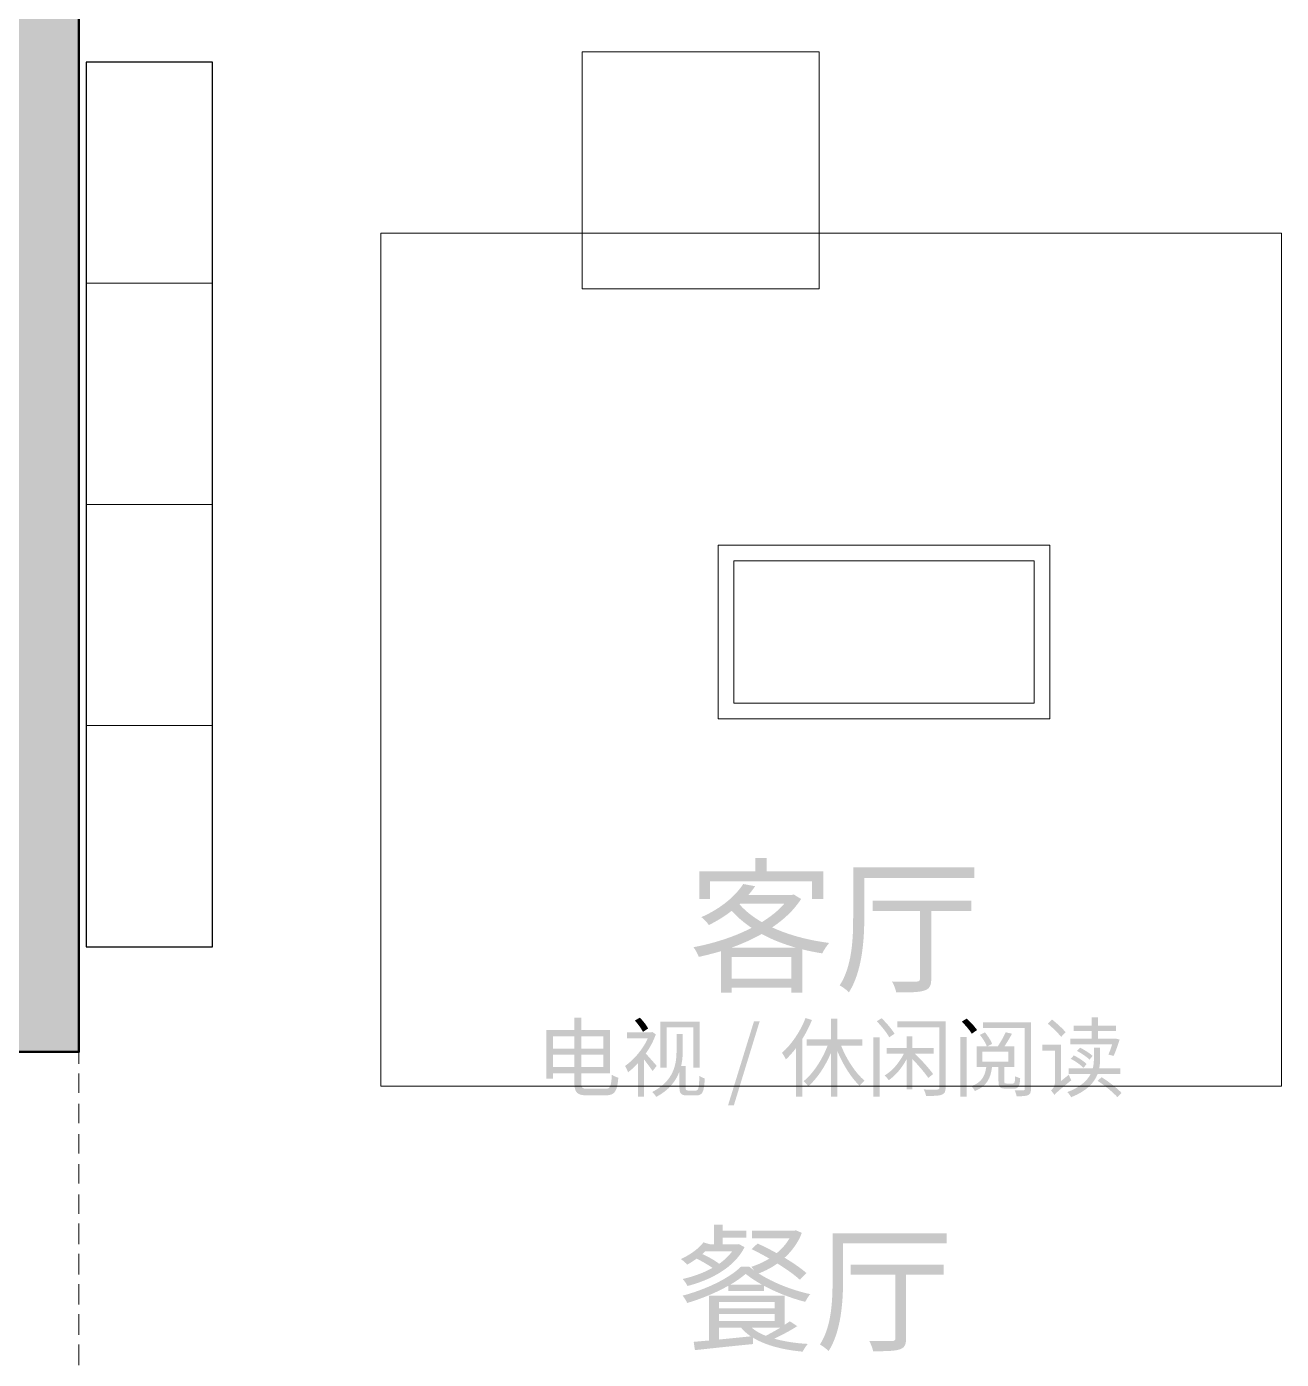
# Model space of a CAD drawing. Header units: millimetres. Extents: x -4600 to 229000, y -4300 to 19460.
# Drawn here: x 49007 to 52978, y 6857 to 11075 of the extents above; entities that cross this region are included whole.
import ezdxf

# ---------------------------------------------------------------- set-up
doc = ezdxf.new("R2010")
doc.units = ezdxf.units.MM
doc.header["$LTSCALE"] = 100
for name, color, linetype, lineweight in [('A-CABINET', 32, 'Continuous', 25), ('A-EX-BEAM', 8, 'Continuous', 13), ('A-EX-SERVICE', 6, 'Continuous', 13), ('A-EX-STRUCT', 7, 'Continuous', 50), ('A-EX-WALL', 7, 'Continuous', 35), ('A-FURN', 7, 'Continuous', 18), ('A-RUG', 8, 'Continuous', 9), ('A-TEXT', 7, 'Continuous', 18), ('R2-DETAIL', 7, 'Continuous', 13)]:
    doc.layers.add(name, color=color, linetype=linetype, lineweight=lineweight)

# ---------------------------------------------------------------- blocks, each defined once
blk = doc.blocks.new('SOURCE_PROPOSED')
at = {"layer": 'A-EX-STRUCT'}
blk.add_hatch(color=256, dxfattribs=at).paths.add_polyline_path([(8931.4, 9870), (10418.5, 9870), (10418.5, 9630), (9172.2, 9630), (9172.2, 6030), (8931.4, 6030)])
at = {"layer": 'A-EX-BEAM'}
for p, q in [((9172.2, 6030), (9172.2, 5991.7)), ((9172.2, 5961.1), (9172.2, 5899.9)), ((9172.2, 5865.5), (9172.2, 5804.2)), ((9172.2, 5769.8), (9172.2, 5708.6)), ((9172.2, 5674.1), (9172.2, 5612.9)), ((9172.2, 5578.4), (9172.2, 5517.2)), ((9172.2, 5486.6), (9172.2, 5421.6)), ((9172.2, 5390.9), (9172.2, 5325.9)), ((9172.2, 5295.3), (9172.2, 5230.2)), ((9172.2, 5199.6), (9172.2, 5134.5)), ((9172.2, 5103.9), (9172.2, 5038.9))]:
    blk.add_line(p, q, dxfattribs=at)
at = {"layer": 'A-EX-SERVICE'}
for p, q in [((9172.2, 6030), (9172.2, 5991.7)), ((9172.2, 5961.1), (9172.2, 5899.9)), ((9172.2, 5865.5), (9172.2, 5804.2)), ((9172.2, 5769.8), (9172.2, 5708.6)), ((9172.2, 5674.1), (9172.2, 5612.9)), ((9172.2, 5578.4), (9172.2, 5517.2)), ((9172.2, 5486.6), (9172.2, 5421.6)), ((9172.2, 5390.9), (9172.2, 5325.9)), ((9172.2, 5295.3), (9172.2, 5230.2)), ((9172.2, 5199.6), (9172.2, 5134.5)), ((9172.2, 5103.9), (9172.2, 5038.9))]:
    blk.add_line(p, q, dxfattribs=at)
at = {"layer": 'A-EX-STRUCT'}
blk.add_lwpolyline([(8931.4, 9870), (10418.5, 9870), (10418.5, 9630), (9172.2, 9630), (9172.2, 6030), (8931.4, 6030)], close=True, dxfattribs=at)
at = {"layer": 'A-EX-WALL'}
for p, q in [((9172.2, 9630), (9172.2, 6030)), ((9172.2, 6030), (8350.3, 6030))]:
    blk.add_line(p, q, dxfattribs=at)
blk = doc.blocks.new('FURNITURE_DESIGN')
at = {"layer": 'A-TEXT'}
for points in [[(11136.1, 6601.1), (11136.1, 6513.8), (11170, 6513.8), (11170, 6569.5), (11492.8, 6569.5), (11492.8, 6513.8), (11528.5, 6513.8), (11528.5, 6601.1), (11349, 6601.1), (11349, 6643.3), (11313.3, 6643.3), (11313.3, 6601.1), (11136.1, 6601.1)], [(11226.7, 5860.8), (11245, 5860.8), (11326.6, 6126.2), (11308.6, 6126.2), (11226.7, 5860.8)], [(11686.8, 6076.3), (11686.8, 5888), (11706.4, 5888), (11706.4, 6076.3), (11686.8, 6076.3)], [(11962.4, 6077.4), (11962.4, 5887.8), (11982.3, 5887.8), (11982.3, 6077.4), (11962.4, 6077.4)]]:
    blk.add_hatch(color=256, dxfattribs=at).paths.add_polyline_path(points)
h = blk.add_hatch(color=256, dxfattribs=at)
edge = h.paths.add_edge_path()
edge.add_line((11622.7, 6614.5), (11622.7, 6456.3))
edge.add_spline(control_points=[(11622.7, 6456.3), (11622.7, 6389.5), (11619.9, 6301.9), (11580, 6240.2)], knot_values=[0, 0, 0, 0, 1, 1, 1, 1], degree=3, periodic=0)
edge.add_spline(control_points=[(11580, 6240.2), (11588.3, 6236.5), (11603.2, 6224.9), (11609.2, 6218.4)], knot_values=[0, 0, 0, 0, 1, 1, 1, 1], degree=3, periodic=0)
edge.add_spline(control_points=[(11609.2, 6218.4), (11651.4, 6284.2), (11657.9, 6384.4), (11657.9, 6456.3)], knot_values=[0, 0, 0, 0, 1, 1, 1, 1], degree=3, periodic=0)
edge.add_line((11657.9, 6456.3), (11657.9, 6580.6))
edge.add_line((11657.9, 6580.6), (12006.3, 6580.6))
edge.add_line((12006.3, 6580.6), (12006.3, 6614.5))
edge.add_line((12006.3, 6614.5), (11622.7, 6614.5))
edge = h.paths.add_edge_path(flags=0)
edge.add_line((11683.9, 6508.7), (11683.9, 6475.3))
edge.add_line((11683.9, 6475.3), (11834.2, 6475.3))
edge.add_line((11834.2, 6475.3), (11834.2, 6262.9))
edge.add_spline(control_points=[(11834.2, 6262.9), (11834.2, 6254.6), (11831.4, 6252.7), (11822.1, 6252.2), (11812.8, 6251.8), (11779.9, 6251.8), (11746.1, 6252.7)], knot_values=[0, 0, 0, 0, 1, 1, 1, 2, 2, 2, 2], degree=3, periodic=0)
edge.add_spline(control_points=[(11746.1, 6252.7), (11751.2, 6243), (11757.2, 6228.1), (11759, 6217.9)], knot_values=[0, 0, 0, 0, 1, 1, 1, 1], degree=3, periodic=0)
edge.add_spline(control_points=[(11759, 6217.9), (11802.6, 6217.9), (11830.9, 6218.4), (11847.6, 6223.9)], knot_values=[0, 0, 0, 0, 1, 1, 1, 1], degree=3, periodic=0)
edge.add_spline(control_points=[(11847.6, 6223.9), (11864.8, 6229), (11869.9, 6239.7), (11869.9, 6262.4)], knot_values=[0, 0, 0, 0, 1, 1, 1, 1], degree=3, periodic=0)
edge.add_line((11869.9, 6262.4), (11869.9, 6475.3))
edge.add_line((11869.9, 6475.3), (11996.5, 6475.3))
edge.add_line((11996.5, 6475.3), (11996.5, 6508.7))
edge.add_line((11996.5, 6508.7), (11683.9, 6508.7))
h = blk.add_hatch(color=256, dxfattribs=at)
edge = h.paths.add_edge_path()
edge.add_spline(control_points=[(11274.8, 6561.2), (11251.6, 6525.4), (11206.6, 6484.6), (11142.1, 6456.3)], knot_values=[0, 0, 0, 0, 1, 1, 1, 1], degree=3, periodic=0)
edge.add_spline(control_points=[(11142.1, 6456.3), (11150, 6450.8), (11160.7, 6439.2), (11165.8, 6431.3)], knot_values=[0, 0, 0, 0, 1, 1, 1, 1], degree=3, periodic=0)
edge.add_spline(control_points=[(11165.8, 6431.3), (11193.1, 6444.7), (11217.3, 6460), (11238.1, 6476.3)], knot_values=[0, 0, 0, 0, 1, 1, 1, 1], degree=3, periodic=0)
edge.add_spline(control_points=[(11238.1, 6476.3), (11256.2, 6456.3), (11277.6, 6438.2), (11301.2, 6422.5)], knot_values=[0, 0, 0, 0, 1, 1, 1, 1], degree=3, periodic=0)
edge.add_spline(control_points=[(11301.2, 6422.5), (11245.1, 6393.2), (11179.2, 6372.8), (11117.1, 6361.2)], knot_values=[0, 0, 0, 0, 1, 1, 1, 1], degree=3, periodic=0)
edge.add_spline(control_points=[(11117.1, 6361.2), (11123.1, 6353.8), (11131, 6339.4), (11134.2, 6330.6)], knot_values=[0, 0, 0, 0, 1, 1, 1, 1], degree=3, periodic=0)
edge.add_spline(control_points=[(11134.2, 6330.6), (11157.4, 6335.7), (11181.1, 6341.8), (11204.7, 6348.7)], knot_values=[0, 0, 0, 0, 1, 1, 1, 1], degree=3, periodic=0)
edge.add_line((11204.7, 6348.7), (11204.7, 6217))
edge.add_line((11204.7, 6217), (11238.6, 6217))
edge.add_line((11238.6, 6217), (11238.6, 6232.8))
edge.add_line((11238.6, 6232.8), (11426.9, 6232.8))
edge.add_line((11426.9, 6232.8), (11426.9, 6217.5))
edge.add_line((11426.9, 6217.5), (11462.2, 6217.5))
edge.add_line((11462.2, 6217.5), (11462.2, 6354.3))
edge.add_spline(control_points=[(11462.2, 6354.3), (11482.6, 6349.2), (11503.5, 6345), (11524.8, 6341.8)], knot_values=[0, 0, 0, 0, 1, 1, 1, 1], degree=3, periodic=0)
edge.add_spline(control_points=[(11524.8, 6341.8), (11529.9, 6351.5), (11539.2, 6366.8), (11547.1, 6374.7)], knot_values=[0, 0, 0, 0, 1, 1, 1, 1], degree=3, periodic=0)
edge.add_spline(control_points=[(11547.1, 6374.7), (11481.2, 6383), (11418.6, 6399.7), (11366.2, 6423.9)], knot_values=[0, 0, 0, 0, 1, 1, 1, 1], degree=3, periodic=0)
edge.add_spline(control_points=[(11366.2, 6423.9), (11403.7, 6448.9), (11435.7, 6479.1), (11458, 6513.8)], knot_values=[0, 0, 0, 0, 1, 1, 1, 1], degree=3, periodic=0)
edge.add_line((11458, 6513.8), (11434.3, 6528.2))
edge.add_line((11434.3, 6528.2), (11428.3, 6526.4))
edge.add_line((11428.3, 6526.4), (11291, 6526.4))
edge.add_spline(control_points=[(11291, 6526.4), (11298.9, 6535.6), (11305.9, 6544.9), (11312.4, 6554.2)], knot_values=[0, 0, 0, 0, 1, 1, 1, 1], degree=3, periodic=0)
edge.add_line((11312.4, 6554.2), (11274.8, 6561.2))
h.paths.add_polyline_path([(11238.6, 6262), (11238.6, 6330.2), (11426.9, 6330.2), (11426.9, 6262), (11238.6, 6262)], flags=0)
edge = h.paths.add_edge_path(flags=0)
edge.add_spline(control_points=[(11333.2, 6403), (11366.2, 6384.9), (11403.3, 6370.5), (11442.7, 6359.4)], knot_values=[0, 0, 0, 0, 1, 1, 1, 1], degree=3, periodic=0)
edge.add_line((11442.7, 6359.4), (11236.3, 6359.4))
edge.add_spline(control_points=[(11236.3, 6359.4), (11270.1, 6371.4), (11302.6, 6385.8), (11333.2, 6403)], knot_values=[0, 0, 0, 0, 1, 1, 1, 1], degree=3, periodic=0)
edge = h.paths.add_edge_path(flags=0)
edge.add_line((11264.6, 6499), (11404.7, 6499))
edge.add_spline(control_points=[(11404.7, 6499), (11386.1, 6477.2), (11361.5, 6457.7), (11333.7, 6440.6)], knot_values=[0, 0, 0, 0, 1, 1, 1, 1], degree=3, periodic=0)
edge.add_spline(control_points=[(11333.7, 6440.6), (11305.4, 6456.8), (11281.3, 6475.8), (11262.7, 6497.2)], knot_values=[0, 0, 0, 0, 1, 1, 1, 1], degree=3, periodic=0)
edge.add_line((11262.7, 6497.2), (11264.6, 6499))
h = blk.add_hatch(color=256, dxfattribs=at)
edge = h.paths.add_edge_path()
edge.add_line((10651.3, 6099.2), (10651.3, 5944.8))
edge.add_line((10651.3, 5944.8), (10672.6, 5944.8))
edge.add_line((10672.6, 5944.8), (10672.6, 5961.7))
edge.add_line((10672.6, 5961.7), (10740.3, 5961.7))
edge.add_line((10740.3, 5961.7), (10740.3, 5932.8))
edge.add_spline(control_points=[(10740.3, 5932.8), (10740.3, 5900.9), (10749.3, 5892.4), (10779.8, 5892.4), (10786.6, 5892.4), (10832.7, 5892.4), (10840.1, 5892.4), (10869.3, 5892.4), (10875.9, 5906.9), (10879.4, 5948.3)], knot_values=[0, 0, 0, 0, 1, 1, 1, 2, 2, 2, 3, 3, 3, 3], degree=3, periodic=0)
edge.add_spline(control_points=[(10879.4, 5948.3), (10873.1, 5950), (10864.4, 5953.8), (10858.9, 5957.6)], knot_values=[0, 0, 0, 0, 1, 1, 1, 1], degree=3, periodic=0)
edge.add_spline(control_points=[(10858.9, 5957.6), (10857, 5922.1), (10854.3, 5913.1), (10839, 5913.1), (10829.2, 5913.1), (10789.4, 5913.1), (10781.2, 5913.1), (10764.8, 5913.1), (10761.8, 5916.4), (10761.8, 5932.2)], knot_values=[0, 0, 0, 0, 1, 1, 1, 2, 2, 2, 3, 3, 3, 3], degree=3, periodic=0)
edge.add_line((10761.8, 5932.2), (10761.8, 5961.7))
edge.add_line((10761.8, 5961.7), (10852.9, 5961.7))
edge.add_line((10852.9, 5961.7), (10852.9, 6099.2))
edge.add_line((10852.9, 6099.2), (10761.8, 6099.2))
edge.add_line((10761.8, 6099.2), (10761.8, 6138.2))
edge.add_line((10761.8, 6138.2), (10740.3, 6138.2))
edge.add_line((10740.3, 6138.2), (10740.3, 6099.2))
edge.add_line((10740.3, 6099.2), (10651.3, 6099.2))
h.paths.add_polyline_path([(10761.8, 6020.9), (10831.9, 6020.9), (10831.9, 5981.6), (10761.8, 5981.6), (10761.8, 6020.9)], flags=0)
h.paths.add_polyline_path([(10761.8, 6040), (10761.8, 6079), (10831.9, 6079), (10831.9, 6040), (10761.8, 6040)], flags=0)
h.paths.add_polyline_path([(10740.3, 6020.9), (10740.3, 5981.6), (10672.6, 5981.6), (10672.6, 6020.9), (10740.3, 6020.9)], flags=0)
h.paths.add_polyline_path([(10740.3, 6040), (10672.6, 6040), (10672.6, 6079), (10740.3, 6079), (10740.3, 6040)], flags=0)
h = blk.add_hatch(color=256, dxfattribs=at)
edge = h.paths.add_edge_path()
edge.add_spline(control_points=[(10931.8, 6129), (10941.6, 6118.3), (10952.3, 6103.3), (10957.2, 6093.2)], knot_values=[0, 0, 0, 0, 1, 1, 1, 1], degree=3, periodic=0)
edge.add_line((10957.2, 6093.2), (10973.8, 6104.1))
edge.add_spline(control_points=[(10973.8, 6104.1), (10968.9, 6113.7), (10958, 6127.9), (10947.3, 6138.2)], knot_values=[0, 0, 0, 0, 1, 1, 1, 1], degree=3, periodic=0)
edge.add_line((10947.3, 6138.2), (10931.8, 6129))
h = blk.add_hatch(color=256, dxfattribs=at)
edge = h.paths.add_edge_path()
edge.add_line((11063.6, 6086.7), (11063.6, 6033.5))
edge.add_spline(control_points=[(11063.6, 6033.5), (11063.6, 5990.6), (11055.4, 5938.5), (10986.4, 5902.8)], knot_values=[0, 0, 0, 0, 1, 1, 1, 1], degree=3, periodic=0)
edge.add_spline(control_points=[(10986.4, 5902.8), (10990.5, 5899.5), (10997, 5891.9), (10999.5, 5887.5)], knot_values=[0, 0, 0, 0, 1, 1, 1, 1], degree=3, periodic=0)
edge.add_spline(control_points=[(10999.5, 5887.5), (11040.4, 5909), (11061.9, 5938.2), (11072.9, 5968)], knot_values=[0, 0, 0, 0, 1, 1, 1, 1], degree=3, periodic=0)
edge.add_line((11072.9, 5968), (11072.9, 5915))
edge.add_spline(control_points=[(11072.9, 5915), (11072.9, 5896.8), (11080.2, 5891.9), (11098.8, 5891.9)], knot_values=[0, 0, 0, 0, 1, 1, 1, 1], degree=3, periodic=0)
edge.add_line((11098.8, 5891.9), (11123.6, 5891.9))
edge.add_spline(control_points=[(11123.6, 5891.9), (11147.3, 5891.9), (11150.3, 5903), (11153.1, 5945.9)], knot_values=[0, 0, 0, 0, 1, 1, 1, 1], degree=3, periodic=0)
edge.add_spline(control_points=[(11153.1, 5945.9), (11147.9, 5947.2), (11141.1, 5950), (11135.9, 5954.1)], knot_values=[0, 0, 0, 0, 1, 1, 1, 1], degree=3, periodic=0)
edge.add_spline(control_points=[(11135.9, 5954.1), (11134.8, 5914.8), (11133.4, 5907.4), (11123.9, 5907.4)], knot_values=[0, 0, 0, 0, 1, 1, 1, 1], degree=3, periodic=0)
edge.add_line((11123.9, 5907.4), (11101.8, 5907.4))
edge.add_spline(control_points=[(11101.8, 5907.4), (11094.1, 5907.4), (11092, 5909.6), (11092, 5917.2)], knot_values=[0, 0, 0, 0, 1, 1, 1, 1], degree=3, periodic=0)
edge.add_line((11092, 5917.2), (11092, 5984.9))
edge.add_line((11092, 5984.9), (11078, 5984.9))
edge.add_spline(control_points=[(11078, 5984.9), (11082.1, 6001.5), (11083.2, 6017.9), (11083.2, 6032.9)], knot_values=[0, 0, 0, 0, 1, 1, 1, 1], degree=3, periodic=0)
edge.add_line((11083.2, 6032.9), (11083.2, 6086.7))
edge.add_line((11083.2, 6086.7), (11063.6, 6086.7))
h.paths.add_polyline_path([(11012.6, 6125.4), (11012.6, 5980.3), (11032.5, 5980.3), (11032.5, 6107.4), (11116.8, 6107.4), (11116.8, 5980.3), (11137.3, 5980.3), (11137.3, 6125.4), (11012.6, 6125.4)], flags=0)
h = blk.add_hatch(color=256, dxfattribs=at)
edge = h.paths.add_edge_path()
edge.add_spline(control_points=[(11472, 6137.1), (11455.4, 6094), (11427.3, 6053.1), (11397.3, 6026.9)], knot_values=[0, 0, 0, 0, 1, 1, 1, 1], degree=3, periodic=0)
edge.add_spline(control_points=[(11397.3, 6026.9), (11401.1, 6022), (11407.4, 6011.1), (11409.8, 6006.2)], knot_values=[0, 0, 0, 0, 1, 1, 1, 1], degree=3, periodic=0)
edge.add_spline(control_points=[(11409.8, 6006.2), (11421, 6016.5), (11431.7, 6028.8), (11442, 6042.2)], knot_values=[0, 0, 0, 0, 1, 1, 1, 1], degree=3, periodic=0)
edge.add_line((11442, 6042.2), (11442, 5888.3))
edge.add_line((11442, 5888.3), (11462.2, 5888.3))
edge.add_line((11462.2, 5888.3), (11462.2, 6071.7))
edge.add_spline(control_points=[(11462.2, 6071.7), (11474, 6090.5), (11484, 6110.4), (11492.2, 6130.9)], knot_values=[0, 0, 0, 0, 1, 1, 1, 1], degree=3, periodic=0)
edge.add_line((11492.2, 6130.9), (11472, 6137.1))
h = blk.add_hatch(color=256, dxfattribs=at)
edge = h.paths.add_edge_path()
edge.add_line((11475.3, 6069.2), (11475.3, 6049.3))
edge.add_line((11475.3, 6049.3), (11541.6, 6049.3))
edge.add_spline(control_points=[(11541.6, 6049.3), (11524.4, 6004.5), (11495.2, 5960.3), (11465.5, 5937.1)], knot_values=[0, 0, 0, 0, 1, 1, 1, 1], degree=3, periodic=0)
edge.add_spline(control_points=[(11465.5, 5937.1), (11470.4, 5933.3), (11477.2, 5926.2), (11480.8, 5921.1)], knot_values=[0, 0, 0, 0, 1, 1, 1, 1], degree=3, periodic=0)
edge.add_spline(control_points=[(11480.8, 5921.1), (11508.1, 5944.8), (11534, 5983.5), (11552.3, 6026.4)], knot_values=[0, 0, 0, 0, 1, 1, 1, 1], degree=3, periodic=0)
edge.add_line((11552.3, 6026.4), (11552.3, 5887.8))
edge.add_line((11552.3, 5887.8), (11572.4, 5887.8))
edge.add_line((11572.4, 5887.8), (11572.4, 6032.9))
edge.add_spline(control_points=[(11572.4, 6032.9), (11590.5, 5989.3), (11616.7, 5947), (11643.4, 5922.7)], knot_values=[0, 0, 0, 0, 1, 1, 1, 1], degree=3, periodic=0)
edge.add_spline(control_points=[(11643.4, 5922.7), (11646.9, 5928.1), (11654, 5935.2), (11658.9, 5938.8)], knot_values=[0, 0, 0, 0, 1, 1, 1, 1], degree=3, periodic=0)
edge.add_spline(control_points=[(11658.9, 5938.8), (11630.6, 5962), (11601.9, 6005.9), (11584.7, 6049.3)], knot_values=[0, 0, 0, 0, 1, 1, 1, 1], degree=3, periodic=0)
edge.add_line((11584.7, 6049.3), (11651.8, 6049.3))
edge.add_line((11651.8, 6049.3), (11651.8, 6069.2))
edge.add_line((11651.8, 6069.2), (11572.4, 6069.2))
edge.add_line((11572.4, 6069.2), (11572.4, 6135))
edge.add_line((11572.4, 6135), (11552.3, 6135))
edge.add_line((11552.3, 6135), (11552.3, 6069.2))
edge.add_line((11552.3, 6069.2), (11475.3, 6069.2))
h = blk.add_hatch(color=256, dxfattribs=at)
edge = h.paths.add_edge_path()
edge.add_spline(control_points=[(11697.4, 6126.8), (11712.1, 6111.5), (11729.6, 6089.9), (11737, 6076)], knot_values=[0, 0, 0, 0, 1, 1, 1, 1], degree=3, periodic=0)
edge.add_line((11737, 6076), (11753.6, 6087.5))
edge.add_spline(control_points=[(11753.6, 6087.5), (11745.4, 6101.1), (11728, 6121.9), (11712.7, 6136.3)], knot_values=[0, 0, 0, 0, 1, 1, 1, 1], degree=3, periodic=0)
edge.add_line((11712.7, 6136.3), (11697.4, 6126.8))
h = blk.add_hatch(color=256, dxfattribs=at)
edge = h.paths.add_edge_path()
edge.add_line((11762.1, 6127.1), (11762.1, 6108))
edge.add_line((11762.1, 6108), (11895.5, 6108))
edge.add_line((11895.5, 6108), (11895.5, 5917.5))
edge.add_spline(control_points=[(11895.5, 5917.5), (11895.5, 5912.6), (11893.9, 5911), (11888.7, 5910.7)], knot_values=[0, 0, 0, 0, 1, 1, 1, 1], degree=3, periodic=0)
edge.add_spline(control_points=[(11888.7, 5910.7), (11883.2, 5910.7), (11864.9, 5910.4), (11846.1, 5911)], knot_values=[0, 0, 0, 0, 1, 1, 1, 1], degree=3, periodic=0)
edge.add_spline(control_points=[(11846.1, 5911), (11849.1, 5905.5), (11852.4, 5896.2), (11853.5, 5890.5)], knot_values=[0, 0, 0, 0, 1, 1, 1, 1], degree=3, periodic=0)
edge.add_spline(control_points=[(11853.5, 5890.5), (11878, 5890.5), (11894.1, 5890.8), (11903.1, 5894.3)], knot_values=[0, 0, 0, 0, 1, 1, 1, 1], degree=3, periodic=0)
edge.add_spline(control_points=[(11903.1, 5894.3), (11912.4, 5897.6), (11915.4, 5904.1), (11915.4, 5917.5)], knot_values=[0, 0, 0, 0, 1, 1, 1, 1], degree=3, periodic=0)
edge.add_line((11915.4, 5917.5), (11915.4, 6127.1))
edge.add_line((11915.4, 6127.1), (11762.1, 6127.1))
edge = h.paths.add_edge_path(flags=0)
edge.add_line((11791.8, 6079.3), (11791.8, 6042.2))
edge.add_line((11791.8, 6042.2), (11728.8, 6042.2))
edge.add_line((11728.8, 6042.2), (11728.8, 6024.7))
edge.add_line((11728.8, 6024.7), (11783.4, 6024.7))
edge.add_spline(control_points=[(11783.4, 6024.7), (11768.9, 5995.8), (11746, 5969.1), (11722.2, 5955.2)], knot_values=[0, 0, 0, 0, 1, 1, 1, 1], degree=3, periodic=0)
edge.add_spline(control_points=[(11722.2, 5955.2), (11726.3, 5951.6), (11732.3, 5944.8), (11735.3, 5940.4)], knot_values=[0, 0, 0, 0, 1, 1, 1, 1], degree=3, periodic=0)
edge.add_spline(control_points=[(11735.3, 5940.4), (11756.6, 5954.9), (11777.1, 5979.2), (11791.8, 6006.7)], knot_values=[0, 0, 0, 0, 1, 1, 1, 1], degree=3, periodic=0)
edge.add_line((11791.8, 6006.7), (11791.8, 5911.2))
edge.add_line((11791.8, 5911.2), (11810.4, 5911.2))
edge.add_line((11810.4, 5911.2), (11810.4, 6007))
edge.add_spline(control_points=[(11810.4, 6007), (11830, 5986.5), (11849.7, 5963.3), (11860.6, 5947.5)], knot_values=[0, 0, 0, 0, 1, 1, 1, 1], degree=3, periodic=0)
edge.add_line((11860.6, 5947.5), (11875.6, 5959.8))
edge.add_spline(control_points=[(11875.6, 5959.8), (11863.3, 5977.3), (11839.8, 6003.2), (11817.7, 6024.7)], knot_values=[0, 0, 0, 0, 1, 1, 1, 1], degree=3, periodic=0)
edge.add_line((11817.7, 6024.7), (11877.5, 6024.7))
edge.add_line((11877.5, 6024.7), (11877.5, 6042.2))
edge.add_line((11877.5, 6042.2), (11810.4, 6042.2))
edge.add_line((11810.4, 6042.2), (11810.4, 6079.3))
edge.add_line((11810.4, 6079.3), (11791.8, 6079.3))
h = blk.add_hatch(color=256, dxfattribs=at)
edge = h.paths.add_edge_path()
edge.add_spline(control_points=[(11966.4, 6125.4), (11978.5, 6114), (11991.8, 6098.1), (11998.1, 6087.5)], knot_values=[0, 0, 0, 0, 1, 1, 1, 1], degree=3, periodic=0)
edge.add_line((11998.1, 6087.5), (12014.7, 6098.9))
edge.add_spline(control_points=[(12014.7, 6098.9), (12008.2, 6109.3), (11994, 6124.6), (11982, 6135.5)], knot_values=[0, 0, 0, 0, 1, 1, 1, 1], degree=3, periodic=0)
edge.add_line((11982, 6135.5), (11966.4, 6125.4))
h = blk.add_hatch(color=256, dxfattribs=at)
edge = h.paths.add_edge_path()
edge.add_line((12033.6, 6123.5), (12033.6, 6105.2))
edge.add_line((12033.6, 6105.2), (12165.9, 6105.2))
edge.add_line((12165.9, 6105.2), (12165.9, 5913.1))
edge.add_spline(control_points=[(12165.9, 5913.1), (12165.9, 5909.3), (12164.8, 5908.5), (12161, 5908.2), (12157.4, 5908), (12145.7, 5908), (12133.7, 5908.5)], knot_values=[0, 0, 0, 0, 1, 1, 1, 2, 2, 2, 2], degree=3, periodic=0)
edge.add_spline(control_points=[(12133.7, 5908.5), (12136.4, 5903.3), (12139.2, 5894.9), (12140, 5889.4)], knot_values=[0, 0, 0, 0, 1, 1, 1, 1], degree=3, periodic=0)
edge.add_spline(control_points=[(12140, 5889.4), (12157.2, 5889.4), (12168.9, 5889.9), (12176.3, 5892.9)], knot_values=[0, 0, 0, 0, 1, 1, 1, 1], degree=3, periodic=0)
edge.add_spline(control_points=[(12176.3, 5892.9), (12183.4, 5896.5), (12185.5, 5902), (12185.5, 5913.1)], knot_values=[0, 0, 0, 0, 1, 1, 1, 1], degree=3, periodic=0)
edge.add_line((12185.5, 5913.1), (12185.5, 6123.5))
edge.add_line((12185.5, 6123.5), (12033.6, 6123.5))
edge = h.paths.add_edge_path(flags=0)
edge.add_spline(control_points=[(12023.7, 6083.9), (12032.7, 6073), (12041.8, 6058), (12045.6, 6047.7)], knot_values=[0, 0, 0, 0, 1, 1, 1, 1], degree=3, periodic=0)
edge.add_line((12045.6, 6047.7), (12013.4, 6047.7))
edge.add_line((12013.4, 6047.7), (12013.4, 5981.6))
edge.add_line((12013.4, 5981.6), (12043.9, 5981.6))
edge.add_spline(control_points=[(12043.9, 5981.6), (12039.8, 5953.2), (12029.7, 5933.1), (11996.5, 5921.3)], knot_values=[0, 0, 0, 0, 1, 1, 1, 1], degree=3, periodic=0)
edge.add_spline(control_points=[(11996.5, 5921.3), (12000.6, 5918), (12006, 5910.7), (12007.9, 5906)], knot_values=[0, 0, 0, 0, 1, 1, 1, 1], degree=3, periodic=0)
edge.add_spline(control_points=[(12007.9, 5906), (12045.6, 5921.3), (12057.6, 5946.2), (12062.2, 5981.6)], knot_values=[0, 0, 0, 0, 1, 1, 1, 1], degree=3, periodic=0)
edge.add_line((12062.2, 5981.6), (12082.7, 5981.6))
edge.add_line((12082.7, 5981.6), (12082.7, 5936.3))
edge.add_spline(control_points=[(12082.7, 5936.3), (12082.7, 5918.3), (12087, 5913.4), (12105.6, 5913.4), (12109.1, 5913.4), (12126.9, 5913.4), (12130.4, 5913.4), (12144.9, 5913.4), (12149.8, 5920), (12151.4, 5946.4)], knot_values=[0, 0, 0, 0, 1, 1, 1, 2, 2, 2, 3, 3, 3, 3], degree=3, periodic=0)
edge.add_spline(control_points=[(12151.4, 5946.4), (12146.5, 5947.8), (12139.2, 5950.5), (12135.6, 5953.5)], knot_values=[0, 0, 0, 0, 1, 1, 1, 1], degree=3, periodic=0)
edge.add_spline(control_points=[(12135.6, 5953.5), (12134.8, 5932.8), (12134, 5929.8), (12128.2, 5929.8), (12124.7, 5929.8), (12110.8, 5929.8), (12108.1, 5929.8), (12101.8, 5929.8), (12101, 5930.9), (12101, 5936.3)], knot_values=[0, 0, 0, 0, 1, 1, 1, 2, 2, 2, 3, 3, 3, 3], degree=3, periodic=0)
edge.add_line((12101, 5936.3), (12101, 5981.6))
edge.add_line((12101, 5981.6), (12133.2, 5981.6))
edge.add_line((12133.2, 5981.6), (12133.2, 6047.7))
edge.add_line((12133.2, 6047.7), (12101.5, 6047.7))
edge.add_spline(control_points=[(12101.5, 6047.7), (12109.4, 6059.1), (12117.9, 6073.8), (12125.5, 6087.2)], knot_values=[0, 0, 0, 0, 1, 1, 1, 1], degree=3, periodic=0)
edge.add_line((12125.5, 6087.2), (12105.6, 6092.1))
edge.add_spline(control_points=[(12105.6, 6092.1), (12099.6, 6079), (12089.2, 6060.2), (12080.5, 6047.7)], knot_values=[0, 0, 0, 0, 1, 1, 1, 1], degree=3, periodic=0)
edge.add_line((12080.5, 6047.7), (12047.5, 6047.7))
edge.add_line((12047.5, 6047.7), (12062.5, 6055))
edge.add_spline(control_points=[(12062.5, 6055), (12058.9, 6065.7), (12049.1, 6080.4), (12039.8, 6091.6)], knot_values=[0, 0, 0, 0, 1, 1, 1, 1], degree=3, periodic=0)
edge.add_line((12039.8, 6091.6), (12023.7, 6083.9))
h.paths.add_polyline_path([(12031.9, 6031), (12114.1, 6031), (12114.1, 5998.5), (12031.9, 5998.5), (12031.9, 6031)], flags=0)
h = blk.add_hatch(color=256, dxfattribs=at)
edge = h.paths.add_edge_path()
edge.add_spline(control_points=[(12239, 6119.1), (12253.8, 6106.6), (12272, 6088.9), (12281, 6077.4)], knot_values=[0, 0, 0, 0, 1, 1, 1, 1], degree=3, periodic=0)
edge.add_line((12281, 6077.4), (12295, 6092.4))
edge.add_spline(control_points=[(12295, 6092.4), (12286, 6103.6), (12266.9, 6120.5), (12252.1, 6132.5)], knot_values=[0, 0, 0, 0, 1, 1, 1, 1], degree=3, periodic=0)
edge.add_line((12252.1, 6132.5), (12239, 6119.1))
h = blk.add_hatch(color=256, dxfattribs=at)
edge = h.paths.add_edge_path()
edge.add_line((12310.5, 6071.4), (12310.5, 6053.7))
edge.add_line((12310.5, 6053.7), (12442.6, 6053.7))
edge.add_spline(control_points=[(12442.6, 6053.7), (12438.8, 6041.9), (12434.4, 6029.9), (12430.6, 6021.5)], knot_values=[0, 0, 0, 0, 1, 1, 1, 1], degree=3, periodic=0)
edge.add_line((12430.6, 6021.5), (12446.9, 6017.1))
edge.add_spline(control_points=[(12446.9, 6017.1), (12453.2, 6030.2), (12460.3, 6050.7), (12466, 6068.9)], knot_values=[0, 0, 0, 0, 1, 1, 1, 1], degree=3, periodic=0)
edge.add_line((12466, 6068.9), (12452.9, 6072.2))
edge.add_line((12452.9, 6072.2), (12449.7, 6071.4))
edge.add_line((12449.7, 6071.4), (12397.3, 6071.4))
edge.add_line((12397.3, 6071.4), (12397.3, 6095.9))
edge.add_line((12397.3, 6095.9), (12454.3, 6095.9))
edge.add_line((12454.3, 6095.9), (12454.3, 6113.4))
edge.add_line((12454.3, 6113.4), (12397.3, 6113.4))
edge.add_line((12397.3, 6113.4), (12397.3, 6138.8))
edge.add_line((12397.3, 6138.8), (12377.1, 6138.8))
edge.add_line((12377.1, 6138.8), (12377.1, 6113.4))
edge.add_line((12377.1, 6113.4), (12320.6, 6113.4))
edge.add_line((12320.6, 6113.4), (12320.6, 6095.9))
edge.add_line((12320.6, 6095.9), (12377.1, 6095.9))
edge.add_line((12377.1, 6095.9), (12377.1, 6071.4))
edge.add_line((12377.1, 6071.4), (12310.5, 6071.4))
h = blk.add_hatch(color=256, dxfattribs=at)
edge = h.paths.add_edge_path()
edge.add_line((10907, 6091.9), (10907, 6073))
edge.add_line((10907, 6073), (10973, 6073))
edge.add_spline(control_points=[(10973, 6073), (10957.2, 6038.4), (10928.5, 6004.3), (10900.4, 5985.2)], knot_values=[0, 0, 0, 0, 1, 1, 1, 1], degree=3, periodic=0)
edge.add_spline(control_points=[(10900.4, 5985.2), (10903.4, 5981.4), (10908.3, 5971), (10910, 5965.3)], knot_values=[0, 0, 0, 0, 1, 1, 1, 1], degree=3, periodic=0)
edge.add_spline(control_points=[(10910, 5965.3), (10920.6, 5973.2), (10931.2, 5983), (10941.6, 5994.2)], knot_values=[0, 0, 0, 0, 1, 1, 1, 1], degree=3, periodic=0)
edge.add_line((10941.6, 5994.2), (10941.6, 5888))
edge.add_line((10941.6, 5888), (10961, 5888))
edge.add_line((10961, 5888), (10961, 6005.6))
edge.add_spline(control_points=[(10961, 6005.6), (10970.5, 5993.4), (10982.3, 5977.8), (10987.7, 5969.3)], knot_values=[0, 0, 0, 0, 1, 1, 1, 1], degree=3, periodic=0)
edge.add_line((10987.7, 5969.3), (11000.8, 5985.7))
edge.add_spline(control_points=[(11000.8, 5985.7), (10995.6, 5991.7), (10976.5, 6013.5), (10966.2, 6024.7)], knot_values=[0, 0, 0, 0, 1, 1, 1, 1], degree=3, periodic=0)
edge.add_spline(control_points=[(10966.2, 6024.7), (10979.3, 6043.3), (10990.5, 6064), (10998.1, 6085.3)], knot_values=[0, 0, 0, 0, 1, 1, 1, 1], degree=3, periodic=0)
edge.add_line((10998.1, 6085.3), (10987.2, 6092.7))
edge.add_line((10987.2, 6092.7), (10983.4, 6091.9))
edge.add_line((10983.4, 6091.9), (10907, 6091.9))
h = blk.add_hatch(color=256, dxfattribs=at)
edge = h.paths.add_edge_path()
edge.add_line((12221.3, 6053.1), (12221.3, 6033.5))
edge.add_line((12221.3, 6033.5), (12261.7, 6033.5))
edge.add_line((12261.7, 6033.5), (12261.7, 5933.9))
edge.add_spline(control_points=[(12261.7, 5933.9), (12261.7, 5920.5), (12253.5, 5911.5), (12248.8, 5907.7)], knot_values=[0, 0, 0, 0, 1, 1, 1, 1], degree=3, periodic=0)
edge.add_spline(control_points=[(12248.8, 5907.7), (12252.1, 5904.4), (12257.6, 5897.3), (12259.8, 5893.2)], knot_values=[0, 0, 0, 0, 1, 1, 1, 1], degree=3, periodic=0)
edge.add_line((12259.8, 5893.2), (12259.8, 5893.5))
edge.add_spline(control_points=[(12259.8, 5893.5), (12263.6, 5898.9), (12270.7, 5905.2), (12313.2, 5940.4)], knot_values=[0, 0, 0, 0, 1, 1, 1, 1], degree=3, periodic=0)
edge.add_spline(control_points=[(12313.2, 5940.4), (12310.8, 5944.2), (12307.2, 5952.2), (12305.3, 5957.6)], knot_values=[0, 0, 0, 0, 1, 1, 1, 1], degree=3, periodic=0)
edge.add_line((12305.3, 5957.6), (12280.8, 5938))
edge.add_line((12280.8, 5938), (12280.8, 6053.1))
edge.add_line((12280.8, 6053.1), (12221.3, 6053.1))
h = blk.add_hatch(color=256, dxfattribs=at)
edge = h.paths.add_edge_path()
edge.add_line((12384.7, 6043), (12384.7, 6010.8))
edge.add_spline(control_points=[(12384.7, 6010.8), (12384.7, 6000.5), (12384.2, 5989.5), (12381.2, 5978.1)], knot_values=[0, 0, 0, 0, 1, 1, 1, 1], degree=3, periodic=0)
edge.add_line((12381.2, 5978.1), (12304.8, 5978.1))
edge.add_line((12304.8, 5978.1), (12304.8, 5960.1))
edge.add_line((12304.8, 5960.1), (12374.4, 5960.1))
edge.add_spline(control_points=[(12374.4, 5960.1), (12363.7, 5939.1), (12342.4, 5918.6), (12300.4, 5902.5)], knot_values=[0, 0, 0, 0, 1, 1, 1, 1], degree=3, periodic=0)
edge.add_spline(control_points=[(12300.4, 5902.5), (12304.5, 5898.7), (12310.5, 5891.3), (12312.7, 5886.4)], knot_values=[0, 0, 0, 0, 1, 1, 1, 1], degree=3, periodic=0)
edge.add_spline(control_points=[(12312.7, 5886.4), (12363.2, 5906.6), (12386.1, 5933.1), (12396.5, 5960.1)], knot_values=[0, 0, 0, 0, 1, 1, 1, 1], degree=3, periodic=0)
edge.add_line((12396.5, 5960.1), (12468.5, 5960.1))
edge.add_line((12468.5, 5960.1), (12468.5, 5978.1))
edge.add_line((12468.5, 5978.1), (12401.6, 5978.1))
edge.add_spline(control_points=[(12401.6, 5978.1), (12403.8, 5989.3), (12404.4, 5999.9), (12404.4, 6010.3)], knot_values=[0, 0, 0, 0, 1, 1, 1, 1], degree=3, periodic=0)
edge.add_line((12404.4, 6010.3), (12404.4, 6043))
edge.add_line((12404.4, 6043), (12384.7, 6043))
edge = h.paths.add_edge_path(flags=0)
edge.add_spline(control_points=[(12396.7, 5938.2), (12419.1, 5923.5), (12445.8, 5901.4), (12458.9, 5886.9)], knot_values=[0, 0, 0, 0, 1, 1, 1, 1], degree=3, periodic=0)
edge.add_line((12458.9, 5886.9), (12472, 5900.3))
edge.add_spline(control_points=[(12472, 5900.3), (12458.7, 5914.8), (12431.1, 5935.8), (12409, 5950)], knot_values=[0, 0, 0, 0, 1, 1, 1, 1], degree=3, periodic=0)
edge.add_line((12409, 5950), (12396.7, 5938.2))
edge = h.paths.add_edge_path(flags=0)
edge.add_spline(control_points=[(12311.3, 6008.1), (12326.1, 6000.5), (12343.3, 5988.2), (12351.7, 5979.4)], knot_values=[0, 0, 0, 0, 1, 1, 1, 1], degree=3, periodic=0)
edge.add_line((12351.7, 5979.4), (12361.5, 5991.4))
edge.add_spline(control_points=[(12361.5, 5991.4), (12353.4, 6000.2), (12335.6, 6011.6), (12321.2, 6018.7)], knot_values=[0, 0, 0, 0, 1, 1, 1, 1], degree=3, periodic=0)
edge.add_line((12321.2, 6018.7), (12311.3, 6008.1))
edge = h.paths.add_edge_path(flags=0)
edge.add_spline(control_points=[(12331.2, 6032.9), (12345.7, 6025.3), (12362.6, 6013.8), (12370.8, 6005.4)], knot_values=[0, 0, 0, 0, 1, 1, 1, 1], degree=3, periodic=0)
edge.add_line((12370.8, 6005.4), (12380.6, 6017.1))
edge.add_spline(control_points=[(12380.6, 6017.1), (12372.2, 6025.3), (12354.7, 6036.2), (12340.8, 6043.3)], knot_values=[0, 0, 0, 0, 1, 1, 1, 1], degree=3, periodic=0)
edge.add_line((12340.8, 6043.3), (12331.2, 6032.9))
h = blk.add_hatch(color=256, dxfattribs=at)
edge = h.paths.add_edge_path()
edge.add_spline(control_points=[(11301.3, 5405.6), (11319.2, 5396.8), (11338.4, 5386.8), (11357.2, 5375.9)], knot_values=[0, 0, 0, 0, 1, 1, 1, 1], degree=3, periodic=0)
edge.add_spline(control_points=[(11357.2, 5375.9), (11339.3, 5364.5), (11319.6, 5355.8), (11300, 5349.7)], knot_values=[0, 0, 0, 0, 1, 1, 1, 1], degree=3, periodic=0)
edge.add_spline(control_points=[(11300, 5349.7), (11303, 5346.6), (11306.5, 5342.3), (11309.6, 5337.9)], knot_values=[0, 0, 0, 0, 1, 1, 1, 1], degree=3, periodic=0)
edge.add_line((11309.6, 5337.9), (11294.3, 5349.7))
edge.add_line((11294.3, 5349.7), (11267.2, 5349.7))
edge.add_spline(control_points=[(11267.2, 5349.7), (11229.7, 5313), (11156.8, 5278.1), (11083, 5258.5)], knot_values=[0, 0, 0, 0, 1, 1, 1, 1], degree=3, periodic=0)
edge.add_spline(control_points=[(11083, 5258.5), (11088.2, 5251.9), (11094.8, 5241.9), (11097.4, 5235.3)], knot_values=[0, 0, 0, 0, 1, 1, 1, 1], degree=3, periodic=0)
edge.add_spline(control_points=[(11097.4, 5235.3), (11143.2, 5248.9), (11189.5, 5268.1), (11227.1, 5289.5)], knot_values=[0, 0, 0, 0, 1, 1, 1, 1], degree=3, periodic=0)
edge.add_line((11227.1, 5289.5), (11227.1, 5273.3))
edge.add_line((11227.1, 5273.3), (11340.6, 5273.3))
edge.add_line((11340.6, 5273.3), (11340.6, 5289.5))
edge.add_spline(control_points=[(11340.6, 5289.5), (11381.6, 5267.6), (11429.2, 5249.3), (11471.1, 5238.8)], knot_values=[0, 0, 0, 0, 1, 1, 1, 1], degree=3, periodic=0)
edge.add_spline(control_points=[(11471.1, 5238.8), (11474.6, 5245.8), (11481.1, 5256.7), (11486.8, 5263.3)], knot_values=[0, 0, 0, 0, 1, 1, 1, 1], degree=3, periodic=0)
edge.add_spline(control_points=[(11486.8, 5263.3), (11432.2, 5275), (11371.1, 5298.2), (11323.5, 5328.7)], knot_values=[0, 0, 0, 0, 1, 1, 1, 1], degree=3, periodic=0)
edge.add_spline(control_points=[(11323.5, 5328.7), (11344.1, 5336.6), (11364.6, 5347.1), (11382.9, 5360.2)], knot_values=[0, 0, 0, 0, 1, 1, 1, 1], degree=3, periodic=0)
edge.add_spline(control_points=[(11382.9, 5360.2), (11411.7, 5342.3), (11437.5, 5323.9), (11454.1, 5308.7)], knot_values=[0, 0, 0, 0, 1, 1, 1, 1], degree=3, periodic=0)
edge.add_line((11454.1, 5308.7), (11474.6, 5330.1))
edge.add_spline(control_points=[(11474.6, 5330.1), (11458, 5344.9), (11433.1, 5361.9), (11405.6, 5378.5)], knot_values=[0, 0, 0, 0, 1, 1, 1, 1], degree=3, periodic=0)
edge.add_spline(control_points=[(11405.6, 5378.5), (11428.8, 5399.5), (11448.4, 5425.7), (11460.2, 5457.1)], knot_values=[0, 0, 0, 0, 1, 1, 1, 1], degree=3, periodic=0)
edge.add_line((11460.2, 5457.1), (11441, 5465.4))
edge.add_line((11441, 5465.4), (11436.2, 5464.1))
edge.add_line((11436.2, 5464.1), (11302.2, 5464.1))
edge.add_line((11302.2, 5464.1), (11302.2, 5440.1))
edge.add_line((11302.2, 5440.1), (11421.3, 5440.1))
edge.add_spline(control_points=[(11421.3, 5440.1), (11410.9, 5422.2), (11396.9, 5406.5), (11380.7, 5392.9)], knot_values=[0, 0, 0, 0, 1, 1, 1, 1], degree=3, periodic=0)
edge.add_spline(control_points=[(11380.7, 5392.9), (11360.2, 5404.3), (11339.3, 5414.7), (11320.1, 5423.5)], knot_values=[0, 0, 0, 0, 1, 1, 1, 1], degree=3, periodic=0)
edge.add_line((11320.1, 5423.5), (11301.3, 5405.6))
edge = h.paths.add_edge_path(flags=0)
edge.add_spline(control_points=[(11148.9, 5427), (11132.8, 5406), (11105.3, 5387.2), (11077.3, 5374.1)], knot_values=[0, 0, 0, 0, 1, 1, 1, 1], degree=3, periodic=0)
edge.add_spline(control_points=[(11077.3, 5374.1), (11083.4, 5370.2), (11093.5, 5361.5), (11097.4, 5356.7)], knot_values=[0, 0, 0, 0, 1, 1, 1, 1], degree=3, periodic=0)
edge.add_spline(control_points=[(11097.4, 5356.7), (11107.4, 5361.9), (11117.5, 5368.5), (11127.1, 5375.5)], knot_values=[0, 0, 0, 0, 1, 1, 1, 1], degree=3, periodic=0)
edge.add_spline(control_points=[(11127.1, 5375.5), (11144.6, 5367.2), (11163.8, 5355.8), (11177.3, 5346.2)], knot_values=[0, 0, 0, 0, 1, 1, 1, 1], degree=3, periodic=0)
edge.add_spline(control_points=[(11177.3, 5346.2), (11148, 5330.1), (11115.3, 5318.3), (11083, 5311.3)], knot_values=[0, 0, 0, 0, 1, 1, 1, 1], degree=3, periodic=0)
edge.add_spline(control_points=[(11083, 5311.3), (11088.2, 5305.6), (11095.2, 5295.6), (11098.3, 5289)], knot_values=[0, 0, 0, 0, 1, 1, 1, 1], degree=3, periodic=0)
edge.add_spline(control_points=[(11098.3, 5289), (11170.7, 5307.8), (11245.8, 5346.2), (11279, 5411.7)], knot_values=[0, 0, 0, 0, 1, 1, 1, 1], degree=3, periodic=0)
edge.add_line((11279, 5411.7), (11261.1, 5421.7))
edge.add_line((11261.1, 5421.7), (11255.9, 5420.4))
edge.add_line((11255.9, 5420.4), (11209.6, 5420.4))
edge.add_line((11209.6, 5420.4), (11209.6, 5442.2))
edge.add_line((11209.6, 5442.2), (11284.7, 5442.2))
edge.add_line((11284.7, 5442.2), (11284.7, 5464.1))
edge.add_line((11284.7, 5464.1), (11209.6, 5464.1))
edge.add_line((11209.6, 5464.1), (11209.6, 5482.8))
edge.add_line((11209.6, 5482.8), (11181.7, 5482.8))
edge.add_line((11181.7, 5482.8), (11181.7, 5420.4))
edge.add_line((11181.7, 5420.4), (11171.6, 5420.4))
edge.add_line((11171.6, 5420.4), (11148.9, 5427))
edge = h.paths.add_edge_path(flags=0)
edge.add_spline(control_points=[(11239.7, 5398.6), (11228.8, 5383.7), (11214.8, 5370.7), (11198.7, 5359.3)], knot_values=[0, 0, 0, 0, 1, 1, 1, 1], degree=3, periodic=0)
edge.add_spline(control_points=[(11198.7, 5359.3), (11185.2, 5369.8), (11164.2, 5381.6), (11145.4, 5389.9)], knot_values=[0, 0, 0, 0, 1, 1, 1, 1], degree=3, periodic=0)
edge.add_line((11145.4, 5389.9), (11154.6, 5398.6))
edge.add_line((11154.6, 5398.6), (11239.7, 5398.6))
edge = h.paths.add_edge_path(flags=0)
edge.add_spline(control_points=[(11282.5, 5327.4), (11296.9, 5315.6), (11314.4, 5304.3), (11333.6, 5293.4)], knot_values=[0, 0, 0, 0, 1, 1, 1, 1], degree=3, periodic=0)
edge.add_line((11333.6, 5293.4), (11234, 5293.4))
edge.add_spline(control_points=[(11234, 5293.4), (11252.8, 5304.3), (11269.4, 5316.1), (11282.5, 5327.4)], knot_values=[0, 0, 0, 0, 1, 1, 1, 1], degree=3, periodic=0)
h = blk.add_hatch(color=256, dxfattribs=at)
edge = h.paths.add_edge_path()
edge.add_line((11557.5, 5455.8), (11557.5, 5306.9))
edge.add_spline(control_points=[(11557.5, 5306.9), (11557.5, 5244), (11554.9, 5161.5), (11517.4, 5103.5)], knot_values=[0, 0, 0, 0, 1, 1, 1, 1], degree=3, periodic=0)
edge.add_spline(control_points=[(11517.4, 5103.5), (11525.2, 5100), (11539.2, 5089.1), (11544.9, 5083)], knot_values=[0, 0, 0, 0, 1, 1, 1, 1], degree=3, periodic=0)
edge.add_spline(control_points=[(11544.9, 5083), (11584.6, 5145), (11590.7, 5239.2), (11590.7, 5306.9)], knot_values=[0, 0, 0, 0, 1, 1, 1, 1], degree=3, periodic=0)
edge.add_line((11590.7, 5306.9), (11590.7, 5423.9))
edge.add_line((11590.7, 5423.9), (11918.6, 5423.9))
edge.add_line((11918.6, 5423.9), (11918.6, 5455.8))
edge.add_line((11918.6, 5455.8), (11557.5, 5455.8))
edge = h.paths.add_edge_path(flags=0)
edge.add_line((11615.2, 5356.2), (11615.2, 5324.8))
edge.add_line((11615.2, 5324.8), (11756.6, 5324.8))
edge.add_line((11756.6, 5324.8), (11756.6, 5124.9))
edge.add_spline(control_points=[(11756.6, 5124.9), (11756.6, 5117), (11754, 5115.3), (11745.3, 5114.8), (11736.5, 5114.4), (11705.5, 5114.4), (11673.7, 5115.3)], knot_values=[0, 0, 0, 0, 1, 1, 1, 2, 2, 2, 2], degree=3, periodic=0)
edge.add_spline(control_points=[(11673.7, 5115.3), (11678.5, 5106.1), (11684.1, 5092.1), (11685.9, 5082.5)], knot_values=[0, 0, 0, 0, 1, 1, 1, 1], degree=3, periodic=0)
edge.add_spline(control_points=[(11685.9, 5082.5), (11726.9, 5082.5), (11753.6, 5083), (11769.3, 5088.2)], knot_values=[0, 0, 0, 0, 1, 1, 1, 1], degree=3, periodic=0)
edge.add_spline(control_points=[(11769.3, 5088.2), (11785.4, 5093), (11790.2, 5103), (11790.2, 5124.4)], knot_values=[0, 0, 0, 0, 1, 1, 1, 1], degree=3, periodic=0)
edge.add_line((11790.2, 5124.4), (11790.2, 5324.8))
edge.add_line((11790.2, 5324.8), (11909.4, 5324.8))
edge.add_line((11909.4, 5324.8), (11909.4, 5356.2))
edge.add_line((11909.4, 5356.2), (11615.2, 5356.2))
h = blk.add_hatch(color=256, dxfattribs=at)
edge = h.paths.add_edge_path()
edge.add_line((11117.9, 5112.2), (11121.9, 5086))
edge.add_spline(control_points=[(11121.9, 5086), (11170.3, 5091.3), (11239.3, 5098.7), (11305.2, 5105.2)], knot_values=[0, 0, 0, 0, 1, 1, 1, 1], degree=3, periodic=0)
edge.add_line((11305.2, 5105.2), (11305.2, 5125.7))
edge.add_spline(control_points=[(11305.2, 5125.7), (11345.4, 5100.9), (11400.8, 5086.9), (11462.8, 5081.2)], knot_values=[0, 0, 0, 0, 1, 1, 1, 1], degree=3, periodic=0)
edge.add_spline(control_points=[(11462.8, 5081.2), (11466.7, 5088.6), (11473.3, 5099.5), (11479.4, 5105.7)], knot_values=[0, 0, 0, 0, 1, 1, 1, 1], degree=3, periodic=0)
edge.add_spline(control_points=[(11479.4, 5105.7), (11440.5, 5107.8), (11404.3, 5113.5), (11372.9, 5122.2)], knot_values=[0, 0, 0, 0, 1, 1, 1, 1], degree=3, periodic=0)
edge.add_spline(control_points=[(11372.9, 5122.2), (11396.9, 5133.6), (11424, 5148), (11445.8, 5162)], knot_values=[0, 0, 0, 0, 1, 1, 1, 1], degree=3, periodic=0)
edge.add_line((11445.8, 5162), (11422.2, 5177.3))
edge.add_line((11422.2, 5177.3), (11405.6, 5165.9))
edge.add_line((11405.6, 5165.9), (11405.6, 5258.5))
edge.add_line((11405.6, 5258.5), (11183.8, 5258))
edge.add_line((11183.8, 5258), (11166.8, 5258))
edge.add_line((11166.8, 5258), (11166.8, 5116.6))
edge.add_line((11166.8, 5116.6), (11117.9, 5112.2))
h.paths.add_polyline_path([(11198.3, 5178.1), (11198.3, 5200), (11374.2, 5200), (11374.2, 5178.1), (11198.3, 5178.1)], flags=0)
edge = h.paths.add_edge_path(flags=0)
edge.add_line((11198.3, 5157.6), (11267.7, 5157.6))
edge.add_spline(control_points=[(11267.7, 5157.6), (11276, 5147.1), (11286.4, 5138), (11298.7, 5129.7)], knot_values=[0, 0, 0, 0, 1, 1, 1, 1], degree=3, periodic=0)
edge.add_line((11298.7, 5129.7), (11198.3, 5119.6))
edge.add_line((11198.3, 5119.6), (11198.3, 5157.6))
h.paths.add_polyline_path([(11198.3, 5238.4), (11374.2, 5238.4), (11374.2, 5218.3), (11198.3, 5218.3), (11198.3, 5238.4)], flags=0)
edge = h.paths.add_edge_path(flags=0)
edge.add_spline(control_points=[(11393, 5157.6), (11377.7, 5148.4), (11360.7, 5138.8), (11345.8, 5131.4)], knot_values=[0, 0, 0, 0, 1, 1, 1, 1], degree=3, periodic=0)
edge.add_spline(control_points=[(11345.8, 5131.4), (11327.9, 5138.8), (11312.6, 5147.1), (11300.8, 5157.6)], knot_values=[0, 0, 0, 0, 1, 1, 1, 1], degree=3, periodic=0)
edge.add_line((11300.8, 5157.6), (11393, 5157.6))
at = {"layer": 'A-CABINET'}
blk.add_lwpolyline([(9194.5, 6362.5), (9594.5, 6362.5), (9594.5, 9162.5), (9194.5, 9162.5)], close=True, dxfattribs=at)
at = {"layer": 'A-FURN'}
for points in [[(10765.2, 9194.3), (11515.2, 9194.3), (11515.2, 8444.3), (10765.2, 8444.3)], [(11195.3, 7633.8), (12245.3, 7633.8), (12245.3, 7083.8), (11195.3, 7083.8)], [(11245.3, 7583.8), (12195.3, 7583.8), (12195.3, 7133.8), (11245.3, 7133.8)]]:
    blk.add_lwpolyline(points, close=True, dxfattribs=at)
at = {"layer": 'A-RUG'}
blk.add_lwpolyline([(10128, 8621.1), (12978, 8621.1), (12978, 5921.1), (10128, 5921.1)], close=True, dxfattribs=at)
at = {"layer": 'R2-DETAIL'}
for p, q in [((9194.5, 8462.5), (9594.5, 8462.5)), ((9194.5, 7762.5), (9594.5, 7762.5)), ((9194.5, 7062.5), (9594.5, 7062.5))]:
    blk.add_line(p, q, dxfattribs=at)
blk = doc.blocks.new('A02_SHEET')
for name in ['SOURCE_PROPOSED', 'FURNITURE_DESIGN']:
    blk.add_blockref(name, (0, 1800))

msp = doc.modelspace()

# ---------------------------------------------------------------- block references
msp.add_blockref('A02_SHEET', (40000, 0))

doc.saveas('drawing.dxf')
